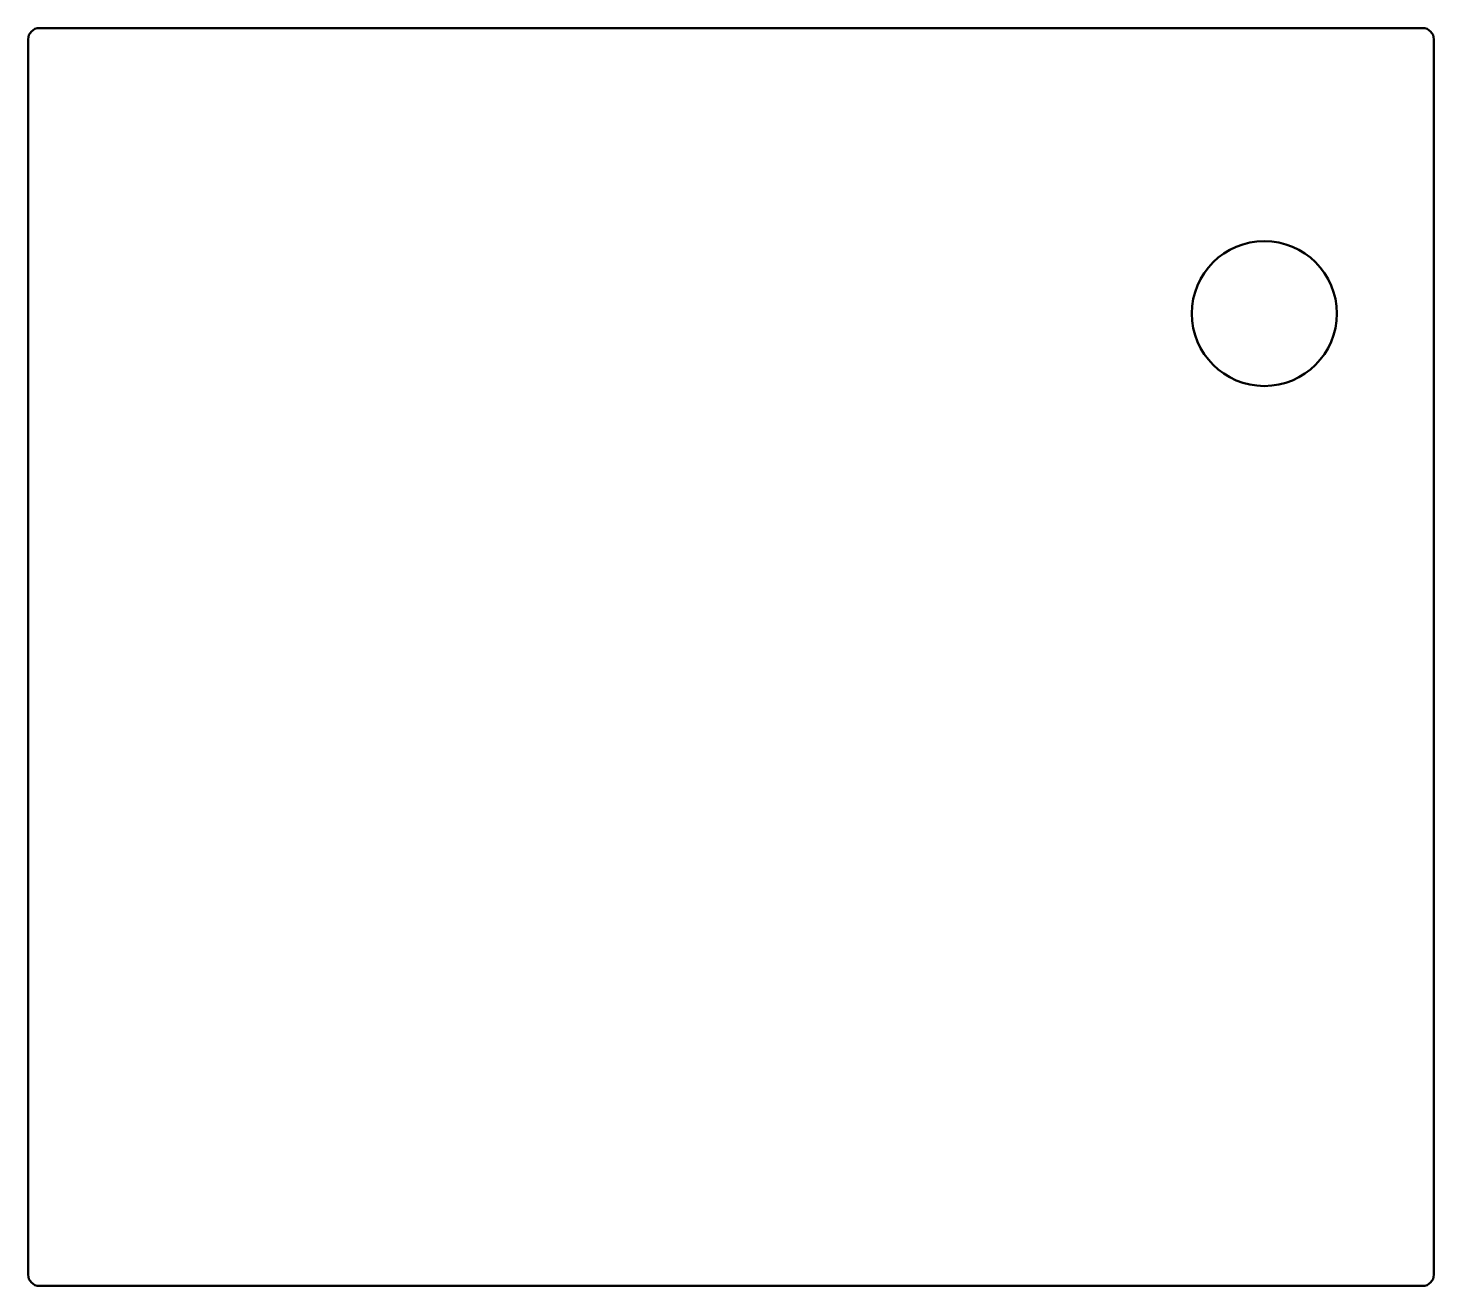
# Model space of a CAD drawing. Header units: millimetres. Extents: x 160.4 to 223.4, y 153.4 to 209.8.
import ezdxf

# ---------------------------------------------------------------- set-up
doc = ezdxf.new("R2010")
doc.units = ezdxf.units.MM
doc.header["$LTSCALE"] = 0.75
doc.layers.add('Visible', color=7, linetype='Continuous', lineweight=50)

msp = doc.modelspace()

# ---------------------------------------------------------------- linework, layer by layer
at = {"layer": 'Visible'}
for p, q in [((222.878673, 209.796211), (160.878673, 209.796211)), ((160.378673, 209.296211), (160.378673, 153.896211)), ((223.378673, 153.896211), (223.378673, 209.296211)), ((160.878673, 153.396211), (222.878673, 153.396211))]:
    msp.add_line(p, q, dxfattribs=at)
at = {"layer": 'Visible', "extrusion": (0, 0, -1)}
msp.add_circle((-215.778673, 196.996211), 3.25, dxfattribs=at)
at = {"layer": 'Visible'}
for centre, start, end in [((160.878673, 209.296211), 90, 180), ((222.878673, 209.296211), 0, 90), ((160.878673, 153.896211), 180, 270), ((222.878673, 153.896211), 270, 0)]:
    msp.add_arc(centre, 0.5, start, end, dxfattribs=at)

doc.saveas('drawing.dxf')
